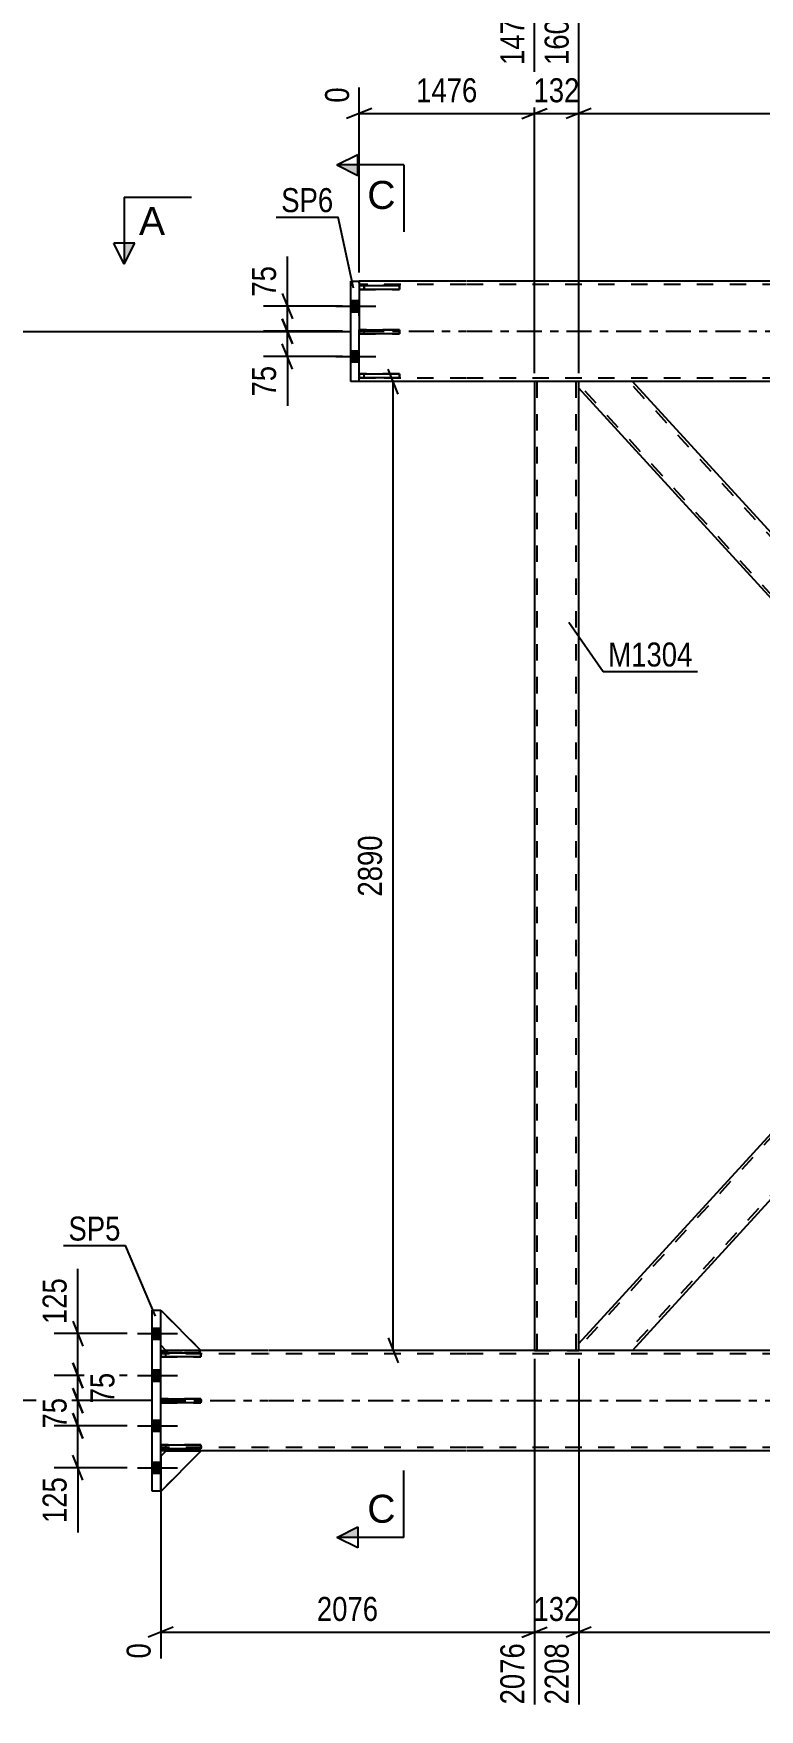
# Model space of a CAD drawing. Header units: millimetres. Extents: x 0 to 841, y 0 to 594.
# Drawn here: x 118.5 to 205, y 291.3 to 491.2 of the extents above; entities that cross this region are included whole.
import ezdxf

# ---------------------------------------------------------------- set-up
doc = ezdxf.new("R2010")
doc.units = ezdxf.units.MM
doc.linetypes.add('DXK_LINE_DOT2', pattern=[3.9198, 1.9599, -1.9599])
doc.linetypes.add('DXK_LINE_DOT3', pattern=[5.9187, 2.979, -0.9799, 0.9799, -0.9799])
doc.styles.add('Arial', font='ARIAL.TTF', dxfattribs={"height": 0.2})
doc.styles.add('Arial Narrow', font='ARIALN.TTF', dxfattribs={"height": 0.2})

# ---------------------------------------------------------------- blocks, each defined once
blk = doc.blocks.new('Part-122570250-1798 - 1510')
at = {"color": 7, "linetype": 'DXK_LINE_DOT2'}
for p, q in [((134.24, 322.08), (133.64, 321.48)), ((133.64, 317.28), (138.44, 322.08)), ((138.44, 322.08), (134.24, 322.08)), ((133.64, 321.48), (133.64, 317.28))]:
    blk.add_line(p, q, dxfattribs=at)
blk = doc.blocks.new('Bolt-122570250-1550 - 1510')
at = {"linetype": 'Continuous'}
for points in [[(132.64, 336.77), (132.64, 335.45), (133.64, 335.45), (133.64, 336.77)], [(132.64, 336.77), (132.64, 335.45), (133.64, 335.45), (133.64, 336.77)], [(132.64, 336.77), (132.64, 335.45), (133.64, 335.45), (133.64, 336.77)], [(132.64, 331.77), (132.64, 330.45), (133.64, 330.45), (133.64, 331.77)], [(132.64, 331.77), (132.64, 330.45), (133.64, 330.45), (133.64, 331.77)], [(132.64, 325.77), (132.64, 324.45), (133.64, 324.45), (133.64, 325.77)], [(132.64, 325.77), (132.64, 324.45), (133.64, 324.45), (133.64, 325.77)], [(132.64, 320.77), (132.64, 319.45), (133.64, 319.45), (133.64, 320.77)], [(132.64, 320.77), (132.64, 319.45), (133.64, 319.45), (133.64, 320.77)], [(132.64, 320.77), (132.64, 319.45), (133.64, 319.45), (133.64, 320.77)]]:
    blk.add_hatch(color=1, dxfattribs=at).paths.add_polyline_path(points)
at = {"color": 1, "linetype": 'Continuous'}
for p, q in [((130.88, 336.11), (135.64, 336.11)), ((130.88, 336.11), (135.64, 336.11)), ((130.88, 336.11), (135.64, 336.11)), ((132.64, 336.77), (133.64, 336.77)), ((132.64, 336.77), (133.64, 336.77)), ((132.64, 336.77), (133.64, 336.77)), ((132.64, 335.45), (133.64, 335.45)), ((132.64, 335.45), (133.64, 335.45)), ((132.64, 335.45), (133.64, 335.45)), ((130.88, 331.11), (135.64, 331.11)), ((130.88, 331.11), (135.64, 331.11)), ((132.64, 331.77), (133.64, 331.77)), ((132.64, 331.77), (133.64, 331.77)), ((132.64, 330.45), (133.64, 330.45)), ((132.64, 330.45), (133.64, 330.45)), ((130.88, 325.11), (135.64, 325.11)), ((130.88, 325.11), (135.64, 325.11)), ((132.64, 325.77), (133.64, 325.77)), ((132.64, 325.77), (133.64, 325.77)), ((132.64, 324.45), (133.64, 324.45)), ((132.64, 324.45), (133.64, 324.45)), ((130.88, 320.11), (135.64, 320.11)), ((130.88, 320.11), (135.64, 320.11)), ((130.88, 320.11), (135.64, 320.11)), ((132.64, 320.77), (133.64, 320.77)), ((132.64, 320.77), (133.64, 320.77)), ((132.64, 320.77), (133.64, 320.77)), ((132.64, 319.45), (133.64, 319.45)), ((132.64, 319.45), (133.64, 319.45)), ((132.64, 319.45), (133.64, 319.45))]:
    blk.add_line(p, q, dxfattribs=at)
blk = doc.blocks.new('Bolt-122570250-1551 - 1510')
at = {"linetype": 'Continuous'}
for points in [[(156.3, 459.37), (156.3, 458.05), (157.3, 458.05), (157.3, 459.37)], [(156.3, 459.37), (156.3, 458.05), (157.3, 458.05), (157.3, 459.37)], [(156.3, 453.37), (156.3, 452.05), (157.3, 452.05), (157.3, 453.37)], [(156.3, 453.37), (156.3, 452.05), (157.3, 452.05), (157.3, 453.37)]]:
    blk.add_hatch(color=1, dxfattribs=at).paths.add_polyline_path(points)
at = {"color": 1, "linetype": 'Continuous'}
for p, q in [((154.54, 458.71), (159.3, 458.71)), ((154.54, 458.71), (159.3, 458.71)), ((156.3, 459.37), (157.3, 459.37)), ((156.3, 459.37), (157.3, 459.37)), ((156.3, 458.05), (157.3, 458.05)), ((156.3, 458.05), (157.3, 458.05)), ((154.54, 452.71), (159.3, 452.71)), ((154.54, 452.71), (159.3, 452.71)), ((156.3, 453.37), (157.3, 453.37)), ((156.3, 453.37), (157.3, 453.37)), ((156.3, 452.05), (157.3, 452.05)), ((156.3, 452.05), (157.3, 452.05))]:
    blk.add_line(p, q, dxfattribs=at)
blk = doc.blocks.new('Part-122570250-1632 - 1510')
at = {"color": 7, "linetype": 'DXK_LINE_DOT2'}
for p, q in [((138.44, 322.82), (133.64, 322.82)), ((133.64, 322.82), (133.64, 322.34)), ((133.64, 322.34), (138.44, 322.34)), ((134.24, 322.34), (134.24, 322.82)), ((138.44, 322.34), (138.44, 322.82))]:
    blk.add_line(p, q, dxfattribs=at)
blk = doc.blocks.new('Part-122570250-1568 - 1510')
at = {"color": 2, "linetype": 'Continuous'}
for p, q in [((133.64, 334.11), (134.24, 334.11)), ((146.44, 334.11), (138.44, 334.11)), ((170.1, 334.11), (146.54, 334.11)), ((658.14, 334.11), (170.2, 334.11)), ((146.44, 322.11), (133.64, 322.11)), ((170.1, 322.11), (146.54, 322.11)), ((658.14, 322.11), (170.2, 322.11))]:
    blk.add_line(p, q, dxfattribs=at)
at = {"color": 7, "linetype": 'DXK_LINE_DOT2'}
for p, q in [((133.64, 322.11), (133.64, 334.11)), ((134.24, 334.11), (138.44, 334.11)), ((146.44, 333.71), (133.64, 333.71)), ((170.1, 333.71), (146.54, 333.71)), ((658.14, 333.71), (170.2, 333.71)), ((146.44, 322.51), (133.64, 322.51)), ((170.1, 322.51), (146.54, 322.51)), ((658.14, 322.51), (170.2, 322.51))]:
    blk.add_line(p, q, dxfattribs=at)
at = {"color": 7, "linetype": 'DXK_LINE_DOT3'}
for p, q in [((133.64, 328.11), (146.44, 328.11)), ((146.54, 328.11), (170.1, 328.11)), ((170.2, 328.11), (658.14, 328.11))]:
    blk.add_line(p, q, dxfattribs=at)
blk = doc.blocks.new('Part-122570250-1647 - 1510')
at = {"color": 7, "linetype": 'DXK_LINE_DOT2'}
for p, q in [((288.87, 449.71), (183.48, 334.44)), ((294.86, 449.39), (189.46, 334.11)), ((294.86, 449.71), (288.44, 449.71)), ((235.59, 391.91), (239.17, 395.82)), ((242.75, 391.91), (239.17, 388)), ((189.9, 334.11), (183.48, 334.11))]:
    blk.add_line(p, q, dxfattribs=at)
at = {"color": 2, "linetype": 'Continuous'}
for p, q in [((288.44, 449.71), (239.17, 395.82)), ((294.86, 448.91), (242.75, 391.91)), ((294.86, 448.91), (294.86, 449.71)), ((183.48, 334.91), (235.59, 391.91)), ((189.9, 334.11), (239.17, 388)), ((183.48, 334.11), (183.48, 334.91))]:
    blk.add_line(p, q, dxfattribs=at)
blk = doc.blocks.new('Part-122570250-1583 - 1510')
at = {"color": 2, "linetype": 'Continuous'}
for p, q in [((170.1, 461.71), (157.3, 461.71)), ((658.14, 461.71), (170.2, 461.71)), ((170.1, 449.71), (157.3, 449.71)), ((658.14, 449.71), (170.2, 449.71))]:
    blk.add_line(p, q, dxfattribs=at)
at = {"color": 7, "linetype": 'DXK_LINE_DOT2'}
for p, q in [((157.3, 449.71), (157.3, 461.71)), ((170.1, 461.31), (157.3, 461.31)), ((658.14, 461.31), (170.2, 461.31)), ((170.1, 450.11), (157.3, 450.11)), ((658.14, 450.11), (170.2, 450.11))]:
    blk.add_line(p, q, dxfattribs=at)
at = {"color": 7, "linetype": 'DXK_LINE_DOT3'}
for p, q in [((157.3, 455.71), (170.1, 455.71)), ((170.2, 455.71), (658.14, 455.71))]:
    blk.add_line(p, q, dxfattribs=at)
blk = doc.blocks.new('Part-122570250-1584 - 1510')
at = {"color": 7, "linetype": 'DXK_LINE_DOT2'}
for p, q in [((162.1, 450.64), (157.3, 450.64)), ((157.3, 450.64), (157.3, 450.16)), ((157.3, 450.16), (162.1, 450.16)), ((157.9, 450.16), (157.9, 450.64)), ((162.1, 450.16), (162.1, 450.64))]:
    blk.add_line(p, q, dxfattribs=at)
blk = doc.blocks.new('Part-122570250-1585 - 1510')
at = {"color": 7, "linetype": 'DXK_LINE_DOT2'}
for p, q in [((162.1, 461.16), (157.3, 461.16)), ((157.3, 461.16), (157.3, 460.68)), ((157.3, 460.68), (162.1, 460.68)), ((157.9, 461.16), (157.9, 460.68)), ((162.1, 460.68), (162.1, 461.16))]:
    blk.add_line(p, q, dxfattribs=at)
blk = doc.blocks.new('Part-122570250-1586 - 1510')
at = {"color": 7, "linetype": 'DXK_LINE_DOT2'}
for p, q in [((162.1, 455.9), (157.3, 455.9)), ((157.3, 455.9), (157.3, 455.42)), ((157.3, 455.42), (162.1, 455.42)), ((157.9, 455.42), (157.9, 455.9)), ((162.1, 455.42), (162.1, 455.9))]:
    blk.add_line(p, q, dxfattribs=at)
blk = doc.blocks.new('Part-122570250-1587 - 1510')
at = {"color": 2, "linetype": 'Continuous'}
for p, q in [((157.3, 450.16), (157.3, 450.64)), ((157.3, 450.64), (162.1, 450.64)), ((162.1, 450.16), (157.3, 450.16)), ((162.1, 450.64), (162.1, 450.16))]:
    blk.add_line(p, q, dxfattribs=at)
at = {"color": 7, "linetype": 'DXK_LINE_DOT2'}
blk.add_line((157.9, 450.16), (157.9, 450.64), dxfattribs=at)
blk = doc.blocks.new('Part-122570250-1588 - 1510')
at = {"color": 2, "linetype": 'Continuous'}
for p, q in [((157.3, 461.16), (162.1, 461.16)), ((157.3, 461.16), (157.3, 460.68)), ((162.1, 460.68), (157.3, 460.68)), ((162.1, 461.16), (162.1, 460.68))]:
    blk.add_line(p, q, dxfattribs=at)
at = {"color": 7, "linetype": 'DXK_LINE_DOT2'}
blk.add_line((157.9, 460.68), (157.9, 461.16), dxfattribs=at)
blk = doc.blocks.new('Part-122570250-1589 - 1510')
at = {"color": 2, "linetype": 'Continuous'}
for p, q in [((157.3, 455.42), (157.3, 455.9)), ((157.3, 455.9), (162.1, 455.9)), ((162.1, 455.42), (157.3, 455.42)), ((162.1, 455.9), (162.1, 455.42))]:
    blk.add_line(p, q, dxfattribs=at)
at = {"color": 7, "linetype": 'DXK_LINE_DOT2'}
blk.add_line((157.9, 455.42), (157.9, 455.9), dxfattribs=at)
blk = doc.blocks.new('Part-122570250-1662 - 1510')
at = {"color": 2, "linetype": 'Continuous'}
for p, q in [((183.48, 448.91), (183.48, 449.71)), ((235.59, 391.91), (183.48, 448.91)), ((239.17, 395.82), (189.9, 449.71)), ((238.74, 395.35), (235.59, 391.91)), ((239.04, 395.69), (238.74, 395.35)), ((239.17, 395.82), (239.04, 395.69))]:
    blk.add_line(p, q, dxfattribs=at)
at = {"color": 7, "linetype": 'DXK_LINE_DOT2'}
for p, q in [((189.9, 449.71), (183.48, 449.71)), ((235.81, 392.15), (183.48, 449.39)), ((238.95, 395.59), (189.46, 449.71)), ((238.9, 395.53), (238.74, 395.35)), ((239.04, 395.69), (238.95, 395.59)), ((235.81, 392.15), (235.82, 392.17))]:
    blk.add_line(p, q, dxfattribs=at)
blk = doc.blocks.new('Part-122570250-1800 - 1510')
at = {"color": 7, "linetype": 'DXK_LINE_DOT2'}
for p, q in [((133.64, 334.71), (133.64, 338.91)), ((133.64, 338.91), (138.44, 334.11)), ((134.24, 334.11), (133.64, 334.71)), ((138.44, 334.11), (134.24, 334.11))]:
    blk.add_line(p, q, dxfattribs=at)
blk = doc.blocks.new('Part-122570250-1707 - 1510')
at = {"color": 2, "linetype": 'Continuous'}
for p, q in [((178.2, 449.71), (178.2, 334.11)), ((183.48, 334.91), (183.48, 448.91))]:
    blk.add_line(p, q, dxfattribs=at)
at = {"color": 7, "linetype": 'DXK_LINE_DOT2'}
for p, q in [((183.48, 449.71), (178.2, 449.71)), ((178.52, 334.11), (178.52, 449.71)), ((183.16, 334.11), (183.16, 449.71)), ((183.48, 448.91), (183.48, 449.71)), ((178.2, 334.11), (183.48, 334.11)), ((183.48, 334.11), (183.48, 334.91))]:
    blk.add_line(p, q, dxfattribs=at)
blk = doc.blocks.new('Part-122570250-1782 - 1510')
at = {"color": 2, "linetype": 'Continuous'}
for p, q in [((156.3, 449.71), (156.3, 461.71)), ((156.3, 461.71), (157.3, 461.71)), ((157.3, 461.71), (157.3, 461.16)), ((157.3, 460.68), (157.3, 455.9)), ((157.3, 450.64), (157.3, 455.42)), ((157.3, 449.71), (157.3, 450.16)), ((157.3, 449.71), (156.3, 449.71))]:
    blk.add_line(p, q, dxfattribs=at)
at = {"color": 7, "linetype": 'DXK_LINE_DOT2'}
for p, q in [((157.3, 461.71), (157.3, 455.42)), ((157.3, 461.16), (157.3, 460.68)), ((157.3, 455.42), (157.3, 455.9)), ((157.3, 450.16), (157.3, 450.64))]:
    blk.add_line(p, q, dxfattribs=at)
blk = doc.blocks.new('Part-122570250-1787 - 1510')
at = {"color": 2, "linetype": 'Continuous'}
for p, q in [((132.64, 317.31), (132.64, 338.91)), ((132.64, 338.91), (133.64, 338.91)), ((133.64, 333.82), (133.64, 338.91)), ((133.64, 328.32), (133.64, 333.34)), ((133.64, 322.82), (133.64, 327.84)), ((133.64, 317.31), (133.64, 322.34)), ((133.64, 317.31), (132.64, 317.31))]:
    blk.add_line(p, q, dxfattribs=at)
at = {"color": 7, "linetype": 'DXK_LINE_DOT2'}
for p, q in [((133.64, 333.34), (133.64, 333.82)), ((133.64, 327.84), (133.64, 328.32)), ((133.64, 322.34), (133.64, 322.82))]:
    blk.add_line(p, q, dxfattribs=at)
blk = doc.blocks.new('Part-122570250-1799 - 1510')
at = {"color": 2, "linetype": 'Continuous'}
for p, q in [((134.24, 322.08), (133.64, 321.48)), ((133.64, 317.28), (138.44, 322.08)), ((138.44, 322.08), (134.24, 322.08)), ((133.64, 317.31), (133.64, 317.28))]:
    blk.add_line(p, q, dxfattribs=at)
at = {"color": 7, "linetype": 'DXK_LINE_DOT2'}
blk.add_line((133.64, 317.28), (133.64, 321.48), dxfattribs=at)
blk = doc.blocks.new('Part-122570250-1801 - 1510')
at = {"color": 2, "linetype": 'Continuous'}
for p, q in [((133.64, 338.91), (138.44, 334.11)), ((134.24, 334.11), (133.64, 334.71)), ((138.44, 334.11), (134.24, 334.11))]:
    blk.add_line(p, q, dxfattribs=at)
at = {"color": 7, "linetype": 'DXK_LINE_DOT2'}
blk.add_line((133.64, 334.71), (133.64, 338.91), dxfattribs=at)
blk = doc.blocks.new('Part-122570250-1802 - 1510')
at = {"color": 2, "linetype": 'Continuous'}
for p, q in [((133.64, 327.84), (133.64, 328.32)), ((133.64, 328.32), (138.44, 328.32)), ((138.44, 328.32), (138.44, 327.84)), ((138.44, 327.84), (133.64, 327.84))]:
    blk.add_line(p, q, dxfattribs=at)
at = {"color": 7, "linetype": 'DXK_LINE_DOT2'}
blk.add_line((134.24, 327.84), (134.24, 328.32), dxfattribs=at)
blk = doc.blocks.new('Part-122570250-1803 - 1510')
at = {"color": 2, "linetype": 'Continuous'}
for p, q in [((133.64, 333.34), (133.64, 333.82)), ((133.64, 333.82), (138.44, 333.82)), ((138.44, 333.34), (133.64, 333.34)), ((138.44, 333.82), (138.44, 333.34))]:
    blk.add_line(p, q, dxfattribs=at)
at = {"color": 7, "linetype": 'DXK_LINE_DOT2'}
blk.add_line((134.24, 333.34), (134.24, 333.82), dxfattribs=at)
blk = doc.blocks.new('Part-122570250-1804 - 1510')
at = {"color": 2, "linetype": 'Continuous'}
for p, q in [((133.64, 322.34), (133.64, 322.82)), ((133.64, 322.82), (138.44, 322.82)), ((138.44, 322.34), (133.64, 322.34)), ((138.44, 322.82), (138.44, 322.34))]:
    blk.add_line(p, q, dxfattribs=at)
at = {"color": 7, "linetype": 'DXK_LINE_DOT2'}
blk.add_line((134.24, 322.34), (134.24, 322.82), dxfattribs=at)
blk = doc.blocks.new('Part-122570250-1805 - 1510')
at = {"color": 7, "linetype": 'DXK_LINE_DOT2'}
for p, q in [((138.44, 328.32), (133.64, 328.32)), ((133.64, 328.32), (133.64, 327.84)), ((134.24, 327.84), (134.24, 328.32)), ((138.44, 327.84), (138.44, 328.32)), ((133.64, 327.84), (138.44, 327.84))]:
    blk.add_line(p, q, dxfattribs=at)
blk = doc.blocks.new('Part-122570250-1806 - 1510')
at = {"color": 7, "linetype": 'DXK_LINE_DOT2'}
for p, q in [((138.44, 333.82), (133.64, 333.82)), ((133.64, 333.82), (133.64, 333.34)), ((133.64, 333.34), (138.44, 333.34)), ((134.24, 333.34), (134.24, 333.82)), ((138.44, 333.34), (138.44, 333.82))]:
    blk.add_line(p, q, dxfattribs=at)
blk = doc.blocks.new('StraightDimension-122570250-8905 - 1510')
at = {"color": 7, "linetype": 'Continuous'}
for p, q in [((129.64, 336.11), (120.92, 336.11)), ((123.17, 337.61), (124.37, 334.61)), ((123.77, 331.11), (123.77, 336.11)), ((124.37, 329.61), (123.17, 332.61)), ((129.64, 331.11), (120.92, 331.11))]:
    blk.add_line(p, q, dxfattribs=at)
at = {"color": 0}
blk.add_wipeout([(123.02, 343.32), (118.82, 343.32), (118.82, 336.64), (123.02, 336.64)], dxfattribs=at)
at = {"color": 7, "linetype": 'Continuous'}
blk.add_line((123.77, 336.11), (123.77, 343.85), dxfattribs=at)
blk.add_line((123.77, 336.11), (123.77, 343.85), dxfattribs=at)
at = {"color": 3, "style": 'Arial Narrow'}
blk.add_text('125', height=2.863, rotation=90.0002, dxfattribs=at).set_placement((122.42, 337.24))
blk = doc.blocks.new('StraightDimension-122570250-8906 - 1510')
at = {"color": 7, "linetype": 'Continuous'}
for p, q in [((123.17, 332.61), (124.37, 329.61)), ((129.64, 331.11), (121.37, 331.11)), ((123.77, 328.11), (123.77, 331.11)), ((132.64, 328.11), (121.37, 328.11)), ((124.37, 326.61), (123.17, 329.61))]:
    blk.add_line(p, q, dxfattribs=at)
at = {"color": 0}
blk.add_wipeout([(128.72, 332.04), (124.52, 332.04), (124.52, 327.18), (128.72, 327.18)], dxfattribs=at)
at = {"color": 3, "style": 'Arial Narrow'}
blk.add_text('75', height=2.863, rotation=90.0002, dxfattribs=at).set_placement((128.12, 327.78))
blk = doc.blocks.new('StraightDimension-122570250-2230 - 1510')
at = {"color": 7, "linetype": 'Continuous'}
for p, q in [((178.2, 333.11), (178.2, 291.86)), ((183.48, 333.11), (183.48, 291.86)), ((176.7, 299.87), (179.7, 301.07)), ((178.2, 300.47), (183.48, 300.47)), ((184.98, 301.07), (181.98, 299.87))]:
    blk.add_line(p, q, dxfattribs=at)
at = {"color": 0}
blk.add_wipeout([(184.18, 301.22), (184.18, 305.42), (177.49, 305.42), (177.49, 301.22)], dxfattribs=at)
at = {"color": 0, "linetype": 'Continuous'}
blk.add_wipeout([(182.88, 299.77), (178.68, 299.77), (178.68, 291.26), (182.88, 291.26)], dxfattribs=at)
at = {"color": 3, "style": 'Arial Narrow'}
blk.add_text('132', height=2.863, dxfattribs=at).set_placement((178.09, 301.82))
at = {"color": 3, "linetype": 'Continuous', "style": 'Arial Narrow'}
blk.add_text('2208', height=2.863, rotation=90.0002, dxfattribs=at).set_placement((182.28, 291.86))
blk = doc.blocks.new('StraightDimension-122570250-1949 - 1510')
at = {"color": 7, "linetype": 'Continuous'}
for p, q in [((148.14, 457.21), (149.34, 454.21)), ((155.3, 455.71), (145.89, 455.71)), ((149.34, 451.21), (148.14, 454.21)), ((148.74, 452.71), (148.74, 455.71)), ((155.3, 452.71), (145.89, 452.71))]:
    blk.add_line(p, q, dxfattribs=at)
at = {"color": 0}
blk.add_wipeout([(147.99, 452.19), (143.79, 452.19), (143.79, 447.33), (147.99, 447.33)], dxfattribs=at)
at = {"color": 7, "linetype": 'Continuous'}
blk.add_line((148.74, 452.71), (148.74, 446.81), dxfattribs=at)
blk.add_line((148.74, 452.71), (148.74, 446.81), dxfattribs=at)
at = {"color": 3, "style": 'Arial Narrow'}
blk.add_text('75', height=2.863, rotation=90.0002, dxfattribs=at).set_placement((147.39, 447.93))
blk = doc.blocks.new('StraightDimension-122570250-1955 - 1510')
at = {"color": 7, "linetype": 'Continuous'}
for p, q in [((148.14, 460.21), (149.34, 457.21)), ((155.3, 458.71), (145.89, 458.71)), ((148.74, 455.71), (148.74, 458.71)), ((149.34, 454.21), (148.14, 457.21)), ((155.3, 455.71), (145.89, 455.71))]:
    blk.add_line(p, q, dxfattribs=at)
at = {"color": 0}
blk.add_wipeout([(147.99, 464.1), (143.79, 464.1), (143.79, 459.24), (147.99, 459.24)], dxfattribs=at)
at = {"color": 7, "linetype": 'Continuous'}
blk.add_line((148.74, 458.71), (148.74, 464.62), dxfattribs=at)
blk.add_line((148.74, 458.71), (148.74, 464.62), dxfattribs=at)
at = {"color": 3, "style": 'Arial Narrow'}
blk.add_text('75', height=2.863, rotation=90.0002, dxfattribs=at).set_placement((147.39, 459.84))
blk = doc.blocks.new('StraightDimension-122570250-1976 - 1510')
at = {"color": 7, "linetype": 'Continuous'}
for p, q in [((108.74, 454.16), (107.54, 457.16)), ((156.3, 455.66), (105.29, 455.66)), ((108.14, 328.11), (108.14, 455.66)), ((132.64, 328.11), (105.29, 328.11)), ((107.54, 329.61), (108.74, 326.61))]:
    blk.add_line(p, q, dxfattribs=at)
at = {"color": 0}
blk.add_wipeout([(107.39, 396.14), (103.19, 396.14), (103.19, 387.63), (107.39, 387.63)], dxfattribs=at)
at = {"color": 3, "style": 'Arial Narrow'}
blk.add_text('3189', height=2.863, rotation=90.0002, dxfattribs=at).set_placement((106.79, 388.23))
blk = doc.blocks.new('StraightDimension-122570250-2034 - 1510')
at = {"color": 7, "linetype": 'Continuous'}
for p, q in [((161.97, 448.21), (160.77, 451.21)), ((182.48, 449.71), (158.52, 449.71)), ((161.37, 334.11), (161.37, 449.71)), ((182.48, 334.11), (158.52, 334.11)), ((160.77, 335.61), (161.97, 332.61))]:
    blk.add_line(p, q, dxfattribs=at)
at = {"color": 0}
blk.add_wipeout([(160.62, 396.17), (156.42, 396.17), (156.42, 387.66), (160.62, 387.66)], dxfattribs=at)
at = {"color": 3, "style": 'Arial Narrow'}
blk.add_text('2890', height=2.863, rotation=90.0002, dxfattribs=at).set_placement((160.02, 388.26))
blk = doc.blocks.new('StraightDimension-122570250-2155 - 1510')
at = {"color": 7, "linetype": 'Continuous'}
for p, q in [((178.2, 450.71), (178.2, 494.8)), ((157.3, 462.71), (157.3, 484.81)), ((158.8, 482.29), (155.8, 481.09)), ((176.7, 481.09), (179.7, 482.29)), ((157.3, 481.69), (178.2, 481.69))]:
    blk.add_line(p, q, dxfattribs=at)
at = {"color": 0, "linetype": 'Continuous'}
for points in [[(177.6, 495.4), (173.4, 495.4), (173.4, 486.89), (177.6, 486.89)], [(156.7, 485.41), (152.5, 485.41), (152.5, 482.39), (156.7, 482.39)]]:
    blk.add_wipeout(points, dxfattribs=at)
at = {"color": 0}
blk.add_wipeout([(172, 482.44), (172, 486.64), (163.49, 486.64), (163.49, 482.44)], dxfattribs=at)
at = {"color": 3, "linetype": 'Continuous', "style": 'Arial Narrow'}
for s, height, p in [('1476', 2.863, (177, 487.49)), ('0', 2.86, (156.1, 482.99))]:
    blk.add_text(s, height=height, rotation=90.0002, dxfattribs=at).set_placement(p)
at = {"color": 3, "style": 'Arial Narrow'}
blk.add_text('1476', height=2.863, dxfattribs=at).set_placement((164.09, 483.04))
blk = doc.blocks.new('StraightDimension-122570250-2161 - 1510')
at = {"color": 7, "linetype": 'Continuous'}
for p, q in [((178.2, 450.71), (178.2, 494.8)), ((183.48, 450.71), (183.48, 494.8)), ((176.7, 481.09), (179.7, 482.29)), ((184.98, 482.29), (181.98, 481.09)), ((178.2, 481.69), (183.48, 481.69))]:
    blk.add_line(p, q, dxfattribs=at)
at = {"color": 0}
blk.add_wipeout([(184.18, 482.44), (184.18, 486.64), (177.49, 486.64), (177.49, 482.44)], dxfattribs=at)
at = {"color": 0, "linetype": 'Continuous'}
blk.add_wipeout([(182.88, 495.4), (178.68, 495.4), (178.68, 486.89), (182.88, 486.89)], dxfattribs=at)
at = {"color": 3, "linetype": 'Continuous', "style": 'Arial Narrow'}
blk.add_text('1608', height=2.863, rotation=90.0002, dxfattribs=at).set_placement((182.28, 487.49))
at = {"color": 3, "style": 'Arial Narrow'}
blk.add_text('132', height=2.863, dxfattribs=at).set_placement((178.09, 483.04))
blk = doc.blocks.new('StraightDimension-122570250-2169 - 1510')
at = {"color": 7, "linetype": 'Continuous'}
for p, q in [((183.48, 450.71), (183.48, 494.8)), ((288.44, 450.71), (288.44, 490.3)), ((184.98, 482.29), (181.98, 481.09)), ((286.94, 481.09), (289.94, 482.29)), ((183.48, 481.69), (288.44, 481.69))]:
    blk.add_line(p, q, dxfattribs=at)
at = {"color": 0, "linetype": 'Continuous'}
blk.add_wipeout([(287.84, 490.9), (283.64, 490.9), (283.64, 482.39), (287.84, 482.39)], dxfattribs=at)
at = {"color": 0}
blk.add_wipeout([(240.21, 482.44), (240.21, 486.64), (231.7, 486.64), (231.7, 482.44)], dxfattribs=at)
at = {"color": 3, "linetype": 'Continuous', "style": 'Arial Narrow'}
blk.add_text('4232', height=2.863, rotation=90.0002, dxfattribs=at).set_placement((287.24, 482.99))
at = {"color": 3, "style": 'Arial Narrow'}
blk.add_text('2624', height=2.863, dxfattribs=at).set_placement((232.3, 483.04))
blk = doc.blocks.new('StraightDimension-122570250-2222 - 1510')
at = {"color": 7, "linetype": 'Continuous'}
for p, q in [((178.2, 333.11), (178.2, 291.86)), ((133.64, 321.08), (133.64, 297.34)), ((135.14, 301.07), (132.14, 299.87)), ((133.64, 300.47), (178.2, 300.47)), ((176.7, 299.87), (179.7, 301.07))]:
    blk.add_line(p, q, dxfattribs=at)
at = {"color": 0}
blk.add_wipeout([(160.17, 301.22), (160.17, 305.42), (151.66, 305.42), (151.66, 301.22)], dxfattribs=at)
at = {"color": 0, "linetype": 'Continuous'}
for points in [[(133.04, 299.77), (128.84, 299.77), (128.84, 296.74), (133.04, 296.74)], [(177.6, 299.77), (173.4, 299.77), (173.4, 291.26), (177.6, 291.26)]]:
    blk.add_wipeout(points, dxfattribs=at)
at = {"color": 3, "style": 'Arial Narrow'}
blk.add_text('2076', height=2.863, dxfattribs=at).set_placement((152.26, 301.82))
at = {"color": 3, "linetype": 'Continuous', "style": 'Arial Narrow'}
for s, height, p in [('0', 2.86, (132.44, 297.34)), ('2076', 2.863, (177, 291.86))]:
    blk.add_text(s, height=height, rotation=90.0002, dxfattribs=at).set_placement(p)
blk = doc.blocks.new('StraightDimension-122570250-2239 - 1510')
at = {"color": 7, "linetype": 'Continuous'}
for p, q in [((183.48, 333.11), (183.48, 291.86)), ((288.44, 333.11), (288.44, 291.86)), ((184.98, 301.07), (181.98, 299.87)), ((183.48, 300.47), (288.44, 300.47)), ((286.94, 299.87), (289.94, 301.07))]:
    blk.add_line(p, q, dxfattribs=at)
at = {"color": 0}
blk.add_wipeout([(240.21, 301.22), (240.21, 305.42), (231.7, 305.42), (231.7, 301.22)], dxfattribs=at)
at = {"color": 0, "linetype": 'Continuous'}
blk.add_wipeout([(287.84, 299.77), (283.64, 299.77), (283.64, 291.26), (287.84, 291.26)], dxfattribs=at)
at = {"color": 3, "style": 'Arial Narrow'}
blk.add_text('2624', height=2.863, dxfattribs=at).set_placement((232.3, 301.82))
at = {"color": 3, "linetype": 'Continuous', "style": 'Arial Narrow'}
blk.add_text('4832', height=2.863, rotation=90.0002, dxfattribs=at).set_placement((287.24, 291.86))
blk = doc.blocks.new('StraightDimension-122570250-8907 - 1510')
at = {"color": 7, "linetype": 'Continuous'}
for p, q in [((132.64, 328.11), (120.92, 328.11)), ((123.17, 329.61), (124.37, 326.61)), ((123.77, 325.11), (123.77, 328.11)), ((124.37, 323.61), (123.17, 326.61)), ((129.64, 325.11), (120.92, 325.11))]:
    blk.add_line(p, q, dxfattribs=at)
at = {"color": 0}
blk.add_wipeout([(123.02, 329.04), (118.82, 329.04), (118.82, 324.18), (123.02, 324.18)], dxfattribs=at)
at = {"color": 3, "style": 'Arial Narrow'}
blk.add_text('75', height=2.863, rotation=90.0002, dxfattribs=at).set_placement((122.42, 324.78))
blk = doc.blocks.new('StraightDimension-122570250-8908 - 1510')
at = {"color": 7, "linetype": 'Continuous'}
for p, q in [((123.17, 326.61), (124.37, 323.61)), ((129.64, 325.11), (120.92, 325.11)), ((123.77, 320.11), (123.77, 325.11)), ((129.64, 320.11), (120.92, 320.11)), ((124.37, 318.61), (123.17, 321.61))]:
    blk.add_line(p, q, dxfattribs=at)
at = {"color": 0}
blk.add_wipeout([(123.02, 319.59), (118.82, 319.59), (118.82, 312.9), (123.02, 312.9)], dxfattribs=at)
at = {"color": 7, "linetype": 'Continuous'}
blk.add_line((123.77, 320.11), (123.77, 312.38), dxfattribs=at)
blk.add_line((123.77, 320.11), (123.77, 312.38), dxfattribs=at)
at = {"color": 3, "style": 'Arial Narrow'}
blk.add_text('125', height=2.863, rotation=90.0002, dxfattribs=at).set_placement((122.42, 313.5))
blk = doc.blocks.new('Mark-122570250-1703 - 1510')
at = {"color": 0}
blk.add_wipeout([(197.05, 415.71), (197.05, 418.71), (187, 418.71), (187, 415.71)], dxfattribs=at)
blk.add_wipeout([(197.05, 415.71), (197.05, 418.71), (187, 418.71), (187, 415.71)], dxfattribs=at)
at = {"color": 30, "linetype": 'Continuous'}
for p, q in [((182.31, 421), (186.4, 415.11)), ((186.4, 415.11), (197.65, 415.11))]:
    blk.add_line(p, q, dxfattribs=at)
at = {"color": 3, "style": 'Arial Narrow'}
blk.add_text('M1304', height=2.863, dxfattribs=at).set_placement((187, 415.71))
blk = doc.blocks.new('Mark-122570250-1778 - 1510')
at = {"color": 0}
blk.add_wipeout([(154.22, 469.93), (154.22, 472.93), (148.01, 472.93), (148.01, 469.93)], dxfattribs=at)
blk.add_wipeout([(154.22, 469.93), (154.22, 472.93), (148.01, 472.93), (148.01, 469.93)], dxfattribs=at)
at = {"color": 30, "linetype": 'Continuous'}
for p in [(147.41, 469.33), (156.64, 460.85)]:
    blk.add_line(p, (154.82, 469.33), dxfattribs=at)
at = {"color": 3, "style": 'Arial Narrow'}
blk.add_text('SP6', height=2.863, dxfattribs=at).set_placement((148.01, 469.93))
blk = doc.blocks.new('Mark-122570250-1783 - 1510')
at = {"color": 0}
blk.add_wipeout([(128.85, 347.21), (128.85, 350.21), (122.64, 350.21), (122.64, 347.21)], dxfattribs=at)
blk.add_wipeout([(128.85, 347.21), (128.85, 350.21), (122.64, 350.21), (122.64, 347.21)], dxfattribs=at)
at = {"color": 30, "linetype": 'Continuous'}
for p in [(122.04, 346.61), (133.03, 338.17)]:
    blk.add_line(p, (129.45, 346.61), dxfattribs=at)
at = {"color": 3, "style": 'Arial Narrow'}
blk.add_text('SP5', height=2.863, dxfattribs=at).set_placement((122.64, 347.21))
blk = doc.blocks.new('SectionMark-122570250-2547 - 1510')
at = {"linetype": 'Continuous'}
blk.add_hatch(color=6, dxfattribs=at).paths.add_polyline_path([(129.3, 466.21), (130.55, 466.21), (129.3, 463.71)])
at = {"color": 6, "linetype": 'Continuous'}
for p, q in [((129.3, 471.71), (137.3, 471.71)), ((129.3, 471.71), (129.3, 463.71)), ((129.3, 463.71), (128.05, 466.21)), ((130.55, 466.21), (128.05, 466.21)), ((129.3, 463.71), (130.55, 466.21))]:
    blk.add_line(p, q, dxfattribs=at)
at = {"color": 0, "linetype": 'Continuous'}
blk.add_wipeout([(134.16, 467.21), (134.16, 470.71), (131.05, 470.71), (131.05, 467.21)], dxfattribs=at)
at = {"color": 3, "linetype": 'Continuous', "style": 'Arial'}
blk.add_text('A', height=3.34, dxfattribs=at).set_placement((131.05, 467.21))
blk = doc.blocks.new('SectionMark-122570250-2577 - 1510')
at = {"linetype": 'Continuous'}
for points in [[(157.14, 475.56), (157.14, 474.31), (154.64, 475.56)], [(157.14, 313.04), (157.14, 311.79), (154.64, 311.79)]]:
    blk.add_hatch(color=6, dxfattribs=at).paths.add_polyline_path(points)
at = {"color": 6, "linetype": 'Continuous'}
for p, q in [((154.64, 475.56), (157.14, 476.81)), ((157.14, 474.31), (157.14, 476.81)), ((162.64, 475.56), (154.64, 475.56)), ((154.64, 475.56), (157.14, 474.31)), ((162.64, 475.56), (162.64, 467.56)), ((162.64, 311.79), (162.64, 319.79)), ((154.64, 311.79), (157.14, 313.04)), ((157.14, 313.04), (157.14, 310.54)), ((162.64, 311.79), (154.64, 311.79)), ((157.14, 310.54), (154.64, 311.79))]:
    blk.add_line(p, q, dxfattribs=at)
at = {"color": 0, "linetype": 'Continuous'}
for points in [[(161.64, 470.31), (161.64, 473.81), (158.27, 473.81), (158.27, 470.31)], [(161.64, 313.54), (161.64, 317.04), (158.27, 317.04), (158.27, 313.54)]]:
    blk.add_wipeout(points, dxfattribs=at)
at = {"color": 3, "linetype": 'Continuous', "style": 'Arial'}
for p in [(158.27, 470.31), (158.27, 313.54)]:
    blk.add_text('C', height=3.34, dxfattribs=at).set_placement(p)

msp = doc.modelspace()

# ---------------------------------------------------------------- block references
for name in ['Part-122570250-1583 - 1510', 'Part-122570250-1782 - 1510', 'Part-122570250-1585 - 1510', 'Part-122570250-1588 - 1510', 'Bolt-122570250-1551 - 1510', 'Part-122570250-1586 - 1510', 'Part-122570250-1589 - 1510', 'Part-122570250-1584 - 1510', 'Part-122570250-1587 - 1510', 'Part-122570250-1707 - 1510', 'Part-122570250-1647 - 1510', 'Part-122570250-1662 - 1510', 'StraightDimension-122570250-8905 - 1510', 'Part-122570250-1787 - 1510', 'Part-122570250-1800 - 1510', 'Part-122570250-1801 - 1510', 'Bolt-122570250-1550 - 1510', 'Part-122570250-1568 - 1510', 'Part-122570250-1803 - 1510', 'Part-122570250-1806 - 1510', 'Part-122570250-1802 - 1510', 'Part-122570250-1805 - 1510', 'Part-122570250-1632 - 1510', 'Part-122570250-1804 - 1510', 'Part-122570250-1798 - 1510', 'Part-122570250-1799 - 1510']:
    msp.add_blockref(name, (0, 0))

# ---------------------------------------------------------------- next in the draw order: block references
for name in ['StraightDimension-122570250-1949 - 1510', 'StraightDimension-122570250-8906 - 1510', 'StraightDimension-122570250-2230 - 1510']:
    msp.add_blockref(name, (0, 0))

# ---------------------------------------------------------------- next in the draw order: block references
msp.add_blockref('StraightDimension-122570250-1955 - 1510', (0, 0))

# ---------------------------------------------------------------- next in the draw order: block references
msp.add_blockref('StraightDimension-122570250-1976 - 1510', (0, 0))

# ---------------------------------------------------------------- next in the draw order: block references
for name in ['StraightDimension-122570250-2034 - 1510', 'Mark-122570250-1783 - 1510']:
    msp.add_blockref(name, (0, 0))

# ---------------------------------------------------------------- next in the draw order: block references
for name in ['StraightDimension-122570250-2155 - 1510', 'Mark-122570250-1703 - 1510', 'StraightDimension-122570250-2222 - 1510', 'StraightDimension-122570250-2239 - 1510']:
    msp.add_blockref(name, (0, 0))

# ---------------------------------------------------------------- next in the draw order: block references
for name in ['StraightDimension-122570250-2161 - 1510', 'Mark-122570250-1778 - 1510', 'StraightDimension-122570250-8907 - 1510']:
    msp.add_blockref(name, (0, 0))

# ---------------------------------------------------------------- next in the draw order: block references
for name in ['StraightDimension-122570250-2169 - 1510', 'StraightDimension-122570250-8908 - 1510']:
    msp.add_blockref(name, (0, 0))

# ---------------------------------------------------------------- next in the draw order: block references
msp.add_blockref('SectionMark-122570250-2547 - 1510', (0, 0))

# ---------------------------------------------------------------- next in the draw order: block references
msp.add_blockref('SectionMark-122570250-2577 - 1510', (0, 0))

doc.saveas('drawing.dxf')
